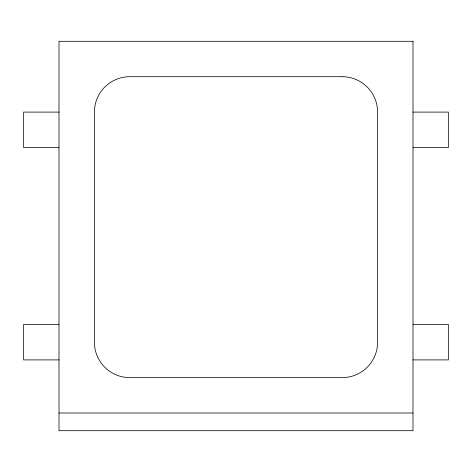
<?xml version="1.0" encoding="UTF-8"?>
<svg xmlns="http://www.w3.org/2000/svg" width="472" height="472" viewBox="0 0 472 472"><rect width="100%" height="100%" fill="white"/><g stroke="black" fill="none" stroke-linecap="round" stroke-linejoin="round"><path stroke-width="0.71" d="M59 112.1L23.6 112.1L23.6 147.5L59 147.5M413 112.1L448.4 112.1L448.4 147.5L413 147.5M59 324.5L23.6 324.5L23.6 359.9L59 359.9M413 324.5L448.4 324.5L448.4 359.9L413 359.9M59 413L413 413M413 41.3L59 41.3L59 430.7L413 430.7L413 41.3M342.2 76.7L129.8 76.7A35.4 35.4 0 0 0 94.4 112.1L94.4 342.2A35.4 35.4 0 0 0 129.8 377.6L342.2 377.6A35.4 35.4 0 0 0 377.6 342.2L377.6 112.1A35.4 35.4 0 0 0 342.2 76.7"/></g></svg>
